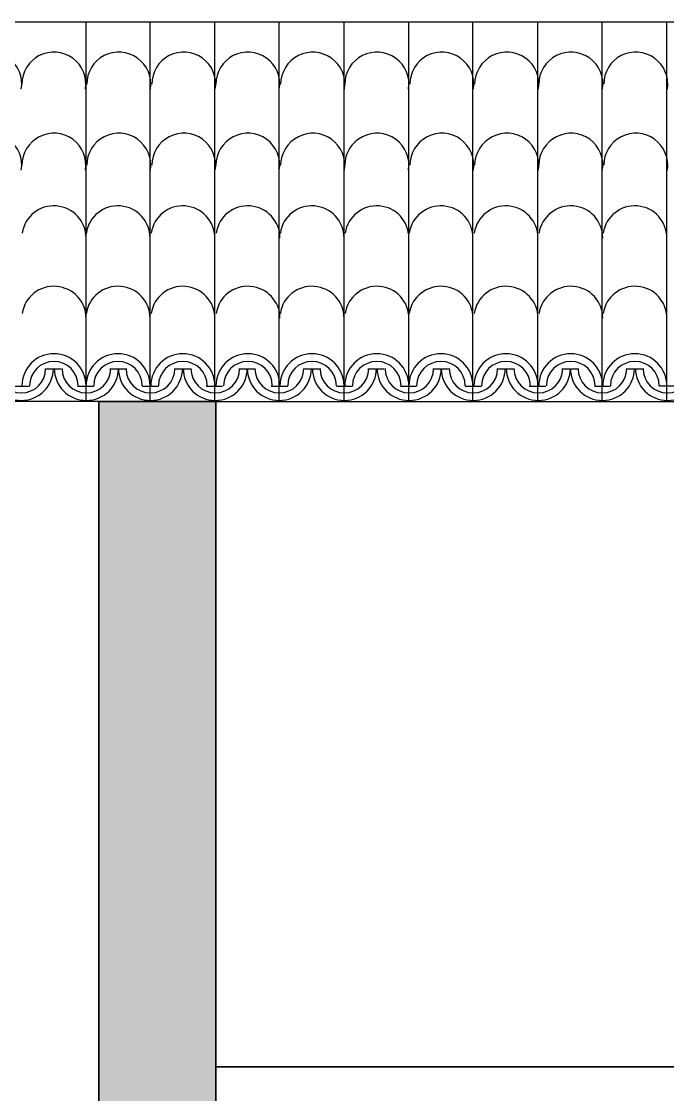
# Model space of a CAD drawing. Header units: millimetres. Extents: x -78607 to -64103, y -7158 to -1751.
# Drawn here: x -71167 to -69564, y -4496 to -1834 of the extents above; entities that cross this region are included whole.
import ezdxf

# ---------------------------------------------------------------- set-up
doc = ezdxf.new("R2010")
doc.units = ezdxf.units.MM
doc.layers.add('A-ALV-___-___-EXI', color=250, linetype='Continuous', lineweight=35)
doc.layers.add('A-COB-___-___-EXI', color=250, linetype='Continuous', lineweight=25)

msp = doc.modelspace()

# ---------------------------------------------------------------- hatches: boundary and pattern name
at = {"layer": 'A-ALV-___-___-EXI'}
h = msp.add_hatch(color=11, dxfattribs=at)
h.paths.add_polyline_path([(-76927.9, -6902.5), (-76771.4, -6902.5), (-76771.4, -2776.6), (-76927.9, -2776.6)])
h.paths.add_polyline_path([(-65574.4, -6902.5), (-65574.4, -2776.6), (-65880.7, -2776.6), (-65880.7, -6902.5)])
h.paths.add_polyline_path([(-73007.3, -4639.2), (-73007.3, -2776.6), (-73316.9, -2776.6), (-73316.9, -4639.2)])
h.paths.add_polyline_path([(-70684.5, -4639.2), (-70684.5, -2776.6), (-70975.1, -2776.6), (-70975.1, -4639.2)])

# ---------------------------------------------------------------- linework, layer by layer
for p, q in [((-70683.7, -4427.3), (-65880.7, -4427.3)), ((-70585.2, -4427.3), (-70131.5, -4427.3))]:
    msp.add_line(p, q, dxfattribs=at)
msp.add_lwpolyline([(-70684.5, -2776.6), (-70975.1, -2776.6), (-70975.1, -4639.2), (-70684.5, -4639.2)], close=True, dxfattribs=at)
at = {"layer": 'A-COB-___-___-EXI'}
for p, q in [((-71006.5, -2776.6), (-71006.5, -1833.7)), ((-70847.6, -2776.6), (-70847.6, -1833.7)), ((-70687, -2776.6), (-70687, -1833.7)), ((-70528, -2776.6), (-70528, -1833.7)), ((-70366.6, -2776.6), (-70366.6, -1833.7)), ((-70206, -2776.6), (-70206, -1833.7)), ((-70047.1, -2776.6), (-70047.1, -1833.7)), ((-69885.7, -2776.6), (-69885.7, -1833.7)), ((-69726.7, -2776.6), (-69726.7, -1833.7)), ((-69566.1, -2776.6), (-69566.1, -1833.7)), ((-70975.1, -2776.6), (-73007.3, -2776.6))]:
    msp.add_line(p, q, dxfattribs=at)
for points in [[(-77256.5, -1834.6), (-65253.2, -1834.6), (-65253.2, -2776.6), (-65574.4, -2776.6)], [(-70684.5, -2776.6), (-65880.7, -2776.6), (-65880.7, -1834.6)], [(-71068.6, -2696.3), (-71087.6, -2696.3), (-71108.3, -2696.3)], [(-70907.2, -2696.3), (-70928.7, -2696.3), (-70947.7, -2696.3)], [(-70746.6, -2696.3), (-70767.3, -2696.3), (-70786.3, -2696.3)], [(-70587.6, -2696.3), (-70606.7, -2696.3), (-70627.4, -2696.3)], [(-70426.2, -2696.3), (-70447.7, -2696.3), (-70466.8, -2696.3)], [(-70267.3, -2696.3), (-70286.3, -2696.3), (-70307.8, -2696.3)], [(-70105.9, -2696.3), (-70127.4, -2696.3), (-70146.4, -2696.3)], [(-69945.3, -2696.3), (-69966.8, -2696.3), (-69985.8, -2696.3)], [(-69786.3, -2696.3), (-69805.4, -2696.3), (-69826.9, -2696.3)], [(-69624.9, -2696.3), (-69646.4, -2696.3), (-69665.5, -2696.3)], [(-71187, -2738.5), (-71167.9, -2738.5), (-71146.4, -2738.5)], [(-71028, -2738.5), (-71006.5, -2738.5), (-70987.5, -2738.5)], [(-70867.4, -2738.5), (-70847.6, -2738.5), (-70826.9, -2738.5)], [(-70708.5, -2738.5), (-70687, -2738.5), (-70667.9, -2738.5)], [(-70547.1, -2738.5), (-70528, -2738.5), (-70506.5, -2738.5)], [(-70385.7, -2738.5), (-70366.6, -2738.5), (-70345.9, -2738.5)], [(-70226.7, -2738.5), (-70206, -2738.5), (-70187, -2738.5)], [(-70066.1, -2738.5), (-70047.1, -2738.5), (-70025.6, -2738.5)], [(-69907.2, -2738.5), (-69885.7, -2738.5), (-69866.6, -2738.5)], [(-69745.8, -2738.5), (-69726.7, -2738.5), (-69706, -2738.5)]]:
    msp.add_lwpolyline(points, dxfattribs=at)
for points, knots in [([(-71167.1, -2001.8), (-71162.1, -1972), (-71174.6, -1942.2), (-71198.6, -1924.8), (-71198.6, -1924.8), (-71222.6, -1907.4), (-71254.9, -1904.9), (-71281.3, -1918.2), (-71281.3, -1918.2), (-71307.8, -1932.3), (-71324.4, -1959.6), (-71324.4, -1989.4)], [0, 0, 0, 0, 0.083333, 0.083333, 0.083333, 0.083334, 0.166667, 0.166667, 0.166667, 0.166668, 1, 1, 1, 1]), ([(-71008.2, -2001.8), (-71003.2, -1972), (-71015.6, -1942.2), (-71039.6, -1924.8), (-71039.6, -1924.8), (-71063.6, -1907.4), (-71095.9, -1904.9), (-71122.4, -1918.2), (-71122.4, -1918.2), (-71148.9, -1932.3), (-71165.5, -1959.6), (-71165.5, -1989.4)], [0, 0, 0, 0, 0.083333, 0.083333, 0.083333, 0.083334, 0.166667, 0.166667, 0.166667, 0.166668, 1, 1, 1, 1]), ([(-70846.7, -2001.8), (-70842.6, -1972), (-70854.2, -1942.2), (-70879, -1924.8), (-70879, -1924.8), (-70903, -1907.4), (-70934.5, -1904.9), (-70961.8, -1918.2), (-70961.8, -1918.2), (-70988.3, -1932.3), (-71004.9, -1959.6), (-71004.9, -1989.4)], [0, 0, 0, 0, 0.083333, 0.083333, 0.083333, 0.083334, 0.166667, 0.166667, 0.166667, 0.166668, 1, 1, 1, 1]), ([(-70686.1, -2001.8), (-70681.2, -1972), (-70693.6, -1942.2), (-70717.6, -1924.8), (-70717.6, -1924.8), (-70741.6, -1907.4), (-70773.9, -1904.9), (-70800.4, -1918.2), (-70800.4, -1918.2), (-70826.9, -1932.3), (-70843.4, -1959.6), (-70843.4, -1989.4)], [0, 0, 0, 0, 0.083333, 0.083333, 0.083333, 0.083334, 0.166667, 0.166667, 0.166667, 0.166668, 1, 1, 1, 1]), ([(-70527.2, -2001.8), (-70522.2, -1972), (-70534.7, -1942.2), (-70558.7, -1924.8), (-70558.7, -1924.8), (-70582.7, -1907.4), (-70615, -1904.9), (-70641.4, -1918.2), (-70641.4, -1918.2), (-70667.9, -1932.3), (-70684.5, -1959.6), (-70684.5, -1989.4)], [0, 0, 0, 0, 0.083333, 0.083333, 0.083333, 0.083334, 0.166667, 0.166667, 0.166667, 0.166668, 1, 1, 1, 1]), ([(-70365.8, -2001.8), (-70360.8, -1972), (-70373.2, -1942.2), (-70398.1, -1924.8), (-70398.1, -1924.8), (-70422.1, -1907.4), (-70453.5, -1904.9), (-70480, -1918.2), (-70480, -1918.2), (-70507.3, -1932.3), (-70523.9, -1959.6), (-70523.9, -1989.4)], [0, 0, 0, 0, 0.083333, 0.083333, 0.083333, 0.083334, 0.166667, 0.166667, 0.166667, 0.166668, 1, 1, 1, 1]), ([(-70206.8, -2001.8), (-70201.9, -1972), (-70214.3, -1942.2), (-70239.1, -1924.8), (-70239.1, -1924.8), (-70263.1, -1907.4), (-70294.6, -1904.9), (-70321.1, -1918.2), (-70321.1, -1918.2), (-70348.4, -1932.3), (-70365, -1959.6), (-70365, -1989.4)], [0, 0, 0, 0, 0.083333, 0.083333, 0.083333, 0.083334, 0.166667, 0.166667, 0.166667, 0.166668, 1, 1, 1, 1]), ([(-70045.4, -2001.8), (-70041.3, -1972), (-70053.7, -1942.2), (-70077.7, -1924.8), (-70077.7, -1924.8), (-70101.7, -1907.4), (-70134, -1904.9), (-70160.5, -1918.2), (-70160.5, -1918.2), (-70187, -1932.3), (-70203.5, -1959.6), (-70203.5, -1989.4)], [0, 0, 0, 0, 0.083333, 0.083333, 0.083333, 0.083334, 0.166667, 0.166667, 0.166667, 0.166668, 1, 1, 1, 1]), ([(-69884.8, -2001.8), (-69879.9, -1972), (-69892.3, -1942.2), (-69916.3, -1924.8), (-69916.3, -1924.8), (-69941.1, -1907.4), (-69972.6, -1904.9), (-69999.1, -1918.2), (-69999.1, -1918.2), (-70025.6, -1932.3), (-70042.9, -1959.6), (-70042.9, -1989.4)], [0, 0, 0, 0, 0.083333, 0.083333, 0.083333, 0.083334, 0.166667, 0.166667, 0.166667, 0.166668, 1, 1, 1, 1]), ([(-69725.9, -2001.8), (-69720.9, -1972), (-69733.3, -1942.2), (-69757.3, -1924.8), (-69757.3, -1924.8), (-69782.2, -1907.4), (-69813.6, -1904.9), (-69840.1, -1918.2), (-69840.1, -1918.2), (-69866.6, -1932.3), (-69884, -1959.6), (-69884, -1989.4)], [0, 0, 0, 0, 0.083333, 0.083333, 0.083333, 0.083334, 0.166667, 0.166667, 0.166667, 0.166668, 1, 1, 1, 1]), ([(-69564.5, -2001.8), (-69560.3, -1972), (-69572.7, -1942.2), (-69596.7, -1924.8), (-69596.7, -1924.8), (-69620.8, -1907.4), (-69653, -1904.9), (-69679.5, -1918.2), (-69679.5, -1918.2), (-69706, -1932.3), (-69722.6, -1959.6), (-69722.6, -1989.4)], [0, 0, 0, 0, 0.083333, 0.083333, 0.083333, 0.083334, 0.166667, 0.166667, 0.166667, 0.166668, 1, 1, 1, 1]), ([(-71167.1, -2202.9), (-71162.1, -2173.1), (-71174.6, -2144.2), (-71198.6, -2126), (-71198.6, -2126), (-71222.6, -2108.6), (-71254.9, -2106.1), (-71281.3, -2120.2), (-71281.3, -2120.2), (-71307.8, -2133.4), (-71324.4, -2160.7), (-71324.4, -2190.5)], [0, 0, 0, 0, 0.083333, 0.083333, 0.083333, 0.083334, 0.166667, 0.166667, 0.166667, 0.166668, 1, 1, 1, 1]), ([(-71008.2, -2202.9), (-71003.2, -2173.1), (-71015.6, -2144.2), (-71039.6, -2126), (-71039.6, -2126), (-71063.6, -2108.6), (-71095.9, -2106.1), (-71122.4, -2120.2), (-71122.4, -2120.2), (-71148.9, -2133.4), (-71165.5, -2160.7), (-71165.5, -2190.5)], [0, 0, 0, 0, 0.083333, 0.083333, 0.083333, 0.083334, 0.166667, 0.166667, 0.166667, 0.166668, 1, 1, 1, 1]), ([(-70846.7, -2202.9), (-70842.6, -2173.1), (-70854.2, -2144.2), (-70879, -2126), (-70879, -2126), (-70903, -2108.6), (-70934.5, -2106.1), (-70961.8, -2120.2), (-70961.8, -2120.2), (-70988.3, -2133.4), (-71004.9, -2160.7), (-71004.9, -2190.5)], [0, 0, 0, 0, 0.083333, 0.083333, 0.083333, 0.083334, 0.166667, 0.166667, 0.166667, 0.166668, 1, 1, 1, 1]), ([(-70686.1, -2202.9), (-70681.2, -2173.1), (-70693.6, -2144.2), (-70717.6, -2126), (-70717.6, -2126), (-70741.6, -2108.6), (-70773.9, -2106.1), (-70800.4, -2120.2), (-70800.4, -2120.2), (-70826.9, -2133.4), (-70843.4, -2160.7), (-70843.4, -2190.5)], [0, 0, 0, 0, 0.083333, 0.083333, 0.083333, 0.083334, 0.166667, 0.166667, 0.166667, 0.166668, 1, 1, 1, 1]), ([(-70527.2, -2202.9), (-70522.2, -2173.1), (-70534.7, -2144.2), (-70558.7, -2126), (-70558.7, -2126), (-70582.7, -2108.6), (-70615, -2106.1), (-70641.4, -2120.2), (-70641.4, -2120.2), (-70667.9, -2133.4), (-70684.5, -2160.7), (-70684.5, -2190.5)], [0, 0, 0, 0, 0.083333, 0.083333, 0.083333, 0.083334, 0.166667, 0.166667, 0.166667, 0.166668, 1, 1, 1, 1]), ([(-70365.8, -2202.9), (-70360.8, -2173.1), (-70373.2, -2144.2), (-70398.1, -2126), (-70398.1, -2126), (-70422.1, -2108.6), (-70453.5, -2106.1), (-70480, -2120.2), (-70480, -2120.2), (-70507.3, -2133.4), (-70523.9, -2160.7), (-70523.9, -2190.5)], [0, 0, 0, 0, 0.083333, 0.083333, 0.083333, 0.083334, 0.166667, 0.166667, 0.166667, 0.166668, 1, 1, 1, 1]), ([(-70206.8, -2202.9), (-70201.9, -2173.1), (-70214.3, -2144.2), (-70239.1, -2126), (-70239.1, -2126), (-70263.1, -2108.6), (-70294.6, -2106.1), (-70321.1, -2120.2), (-70321.1, -2120.2), (-70348.4, -2133.4), (-70365, -2160.7), (-70365, -2190.5)], [0, 0, 0, 0, 0.083333, 0.083333, 0.083333, 0.083334, 0.166667, 0.166667, 0.166667, 0.166668, 1, 1, 1, 1]), ([(-70045.4, -2202.9), (-70041.3, -2173.1), (-70053.7, -2144.2), (-70077.7, -2126), (-70077.7, -2126), (-70101.7, -2108.6), (-70134, -2106.1), (-70160.5, -2120.2), (-70160.5, -2120.2), (-70187, -2133.4), (-70203.5, -2160.7), (-70203.5, -2190.5)], [0, 0, 0, 0, 0.083333, 0.083333, 0.083333, 0.083334, 0.166667, 0.166667, 0.166667, 0.166668, 1, 1, 1, 1]), ([(-69884.8, -2202.9), (-69879.9, -2173.1), (-69892.3, -2144.2), (-69916.3, -2126), (-69916.3, -2126), (-69941.1, -2108.6), (-69972.6, -2106.1), (-69999.1, -2120.2), (-69999.1, -2120.2), (-70025.6, -2133.4), (-70042.9, -2160.7), (-70042.9, -2190.5)], [0, 0, 0, 0, 0.083333, 0.083333, 0.083333, 0.083334, 0.166667, 0.166667, 0.166667, 0.166668, 1, 1, 1, 1]), ([(-69725.9, -2202.9), (-69720.9, -2173.1), (-69733.3, -2144.2), (-69757.3, -2126), (-69757.3, -2126), (-69782.2, -2108.6), (-69813.6, -2106.1), (-69840.1, -2120.2), (-69840.1, -2120.2), (-69866.6, -2133.4), (-69884, -2160.7), (-69884, -2190.5)], [0, 0, 0, 0, 0.083333, 0.083333, 0.083333, 0.083334, 0.166667, 0.166667, 0.166667, 0.166668, 1, 1, 1, 1]), ([(-69564.5, -2202.9), (-69560.3, -2173.1), (-69572.7, -2144.2), (-69596.7, -2126), (-69596.7, -2126), (-69620.8, -2108.6), (-69653, -2106.1), (-69679.5, -2120.2), (-69679.5, -2120.2), (-69706, -2133.4), (-69722.6, -2160.7), (-69722.6, -2190.5)], [0, 0, 0, 0, 0.083333, 0.083333, 0.083333, 0.083334, 0.166667, 0.166667, 0.166667, 0.166668, 1, 1, 1, 1]), ([(-71006.5, -2371), (-71006.5, -2329.6), (-71038.8, -2294.8), (-71080.2, -2291.5), (-71080.2, -2291.5), (-71121.6, -2288.2), (-71158.8, -2317.2), (-71164.6, -2358.6)], [0, 0, 0, 0, 0.125, 0.125, 0.125, 0.125001, 1, 1, 1, 1]), ([(-70847.6, -2371), (-70847.6, -2329.6), (-70879.9, -2294.8), (-70921.2, -2291.5), (-70921.2, -2291.5), (-70962.6, -2288.2), (-70999.9, -2317.2), (-71005.7, -2358.6)], [0, 0, 0, 0, 0.125, 0.125, 0.125, 0.125001, 1, 1, 1, 1]), ([(-70687, -2371), (-70687, -2329.6), (-70719.3, -2294.8), (-70760.7, -2291.5), (-70760.7, -2291.5), (-70802, -2288.2), (-70838.5, -2317.2), (-70845.1, -2358.6)], [0, 0, 0, 0, 0.125, 0.125, 0.125, 0.125001, 1, 1, 1, 1]), ([(-70525.6, -2371), (-70525.6, -2329.6), (-70557.8, -2294.8), (-70599.2, -2291.5), (-70599.2, -2291.5), (-70640.6, -2288.2), (-70677.9, -2317.2), (-70683.7, -2358.6)], [0, 0, 0, 0, 0.125, 0.125, 0.125, 0.125001, 1, 1, 1, 1]), ([(-70366.6, -2371), (-70366.6, -2329.6), (-70398.9, -2294.8), (-70440.3, -2291.5), (-70440.3, -2291.5), (-70481.7, -2288.2), (-70518.9, -2317.2), (-70524.7, -2358.6)], [0, 0, 0, 0, 0.125, 0.125, 0.125, 0.125001, 1, 1, 1, 1]), ([(-70206, -2371), (-70206, -2329.6), (-70237.5, -2294.8), (-70278.9, -2291.5), (-70278.9, -2291.5), (-70320.3, -2288.2), (-70357.5, -2317.2), (-70364.1, -2358.6)], [0, 0, 0, 0, 0.125, 0.125, 0.125, 0.125001, 1, 1, 1, 1]), ([(-70047.1, -2371), (-70047.1, -2329.6), (-70078.5, -2294.8), (-70119.9, -2291.5), (-70119.9, -2291.5), (-70161.3, -2288.2), (-70198.6, -2317.2), (-70205.2, -2358.6)], [0, 0, 0, 0, 0.125, 0.125, 0.125, 0.125001, 1, 1, 1, 1]), ([(-69885.7, -2371), (-69885.7, -2329.6), (-69917.9, -2294.8), (-69959.3, -2291.5), (-69959.3, -2291.5), (-70000.7, -2288.2), (-70037.1, -2317.2), (-70043.8, -2358.6)], [0, 0, 0, 0, 0.125, 0.125, 0.125, 0.125001, 1, 1, 1, 1]), ([(-69725.1, -2371), (-69725.1, -2329.6), (-69756.5, -2294.8), (-69797.9, -2291.5), (-69797.9, -2291.5), (-69839.3, -2288.2), (-69876.5, -2317.2), (-69883.2, -2358.6)], [0, 0, 0, 0, 0.125, 0.125, 0.125, 0.125001, 1, 1, 1, 1]), ([(-69566.1, -2371), (-69566.1, -2329.6), (-69597.6, -2294.8), (-69639, -2291.5), (-69639, -2291.5), (-69680.4, -2288.2), (-69717.6, -2317.2), (-69724.2, -2358.6)], [0, 0, 0, 0, 0.125, 0.125, 0.125, 0.125001, 1, 1, 1, 1]), ([(-71006.5, -2569.7), (-71006.5, -2528.3), (-71038.8, -2494.3), (-71080.2, -2491), (-71080.2, -2491), (-71121.6, -2487.7), (-71158.8, -2516.7), (-71164.6, -2558.1)], [0, 0, 0, 0, 0.125, 0.125, 0.125, 0.125001, 1, 1, 1, 1]), ([(-70847.6, -2569.7), (-70847.6, -2528.3), (-70879.9, -2494.3), (-70921.2, -2491), (-70921.2, -2491), (-70962.6, -2487.7), (-70999.9, -2516.7), (-71005.7, -2558.1)], [0, 0, 0, 0, 0.125, 0.125, 0.125, 0.125001, 1, 1, 1, 1]), ([(-70687, -2569.7), (-70687, -2528.3), (-70719.3, -2494.3), (-70760.7, -2491), (-70760.7, -2491), (-70802, -2487.7), (-70838.5, -2516.7), (-70845.1, -2558.1)], [0, 0, 0, 0, 0.125, 0.125, 0.125, 0.125001, 1, 1, 1, 1]), ([(-70525.6, -2569.7), (-70525.6, -2528.3), (-70557.8, -2494.3), (-70599.2, -2491), (-70599.2, -2491), (-70640.6, -2487.7), (-70677.9, -2516.7), (-70683.7, -2558.1)], [0, 0, 0, 0, 0.125, 0.125, 0.125, 0.125001, 1, 1, 1, 1]), ([(-70366.6, -2569.7), (-70366.6, -2528.3), (-70398.9, -2494.3), (-70440.3, -2491), (-70440.3, -2491), (-70481.7, -2487.7), (-70518.9, -2516.7), (-70524.7, -2558.1)], [0, 0, 0, 0, 0.125, 0.125, 0.125, 0.125001, 1, 1, 1, 1]), ([(-70206, -2569.7), (-70206, -2528.3), (-70237.5, -2494.3), (-70278.9, -2491), (-70278.9, -2491), (-70320.3, -2487.7), (-70357.5, -2516.7), (-70364.1, -2558.1)], [0, 0, 0, 0, 0.125, 0.125, 0.125, 0.125001, 1, 1, 1, 1]), ([(-70047.1, -2569.7), (-70047.1, -2528.3), (-70078.5, -2494.3), (-70119.9, -2491), (-70119.9, -2491), (-70161.3, -2487.7), (-70198.6, -2516.7), (-70205.2, -2558.1)], [0, 0, 0, 0, 0.125, 0.125, 0.125, 0.125001, 1, 1, 1, 1]), ([(-69885.7, -2569.7), (-69885.7, -2528.3), (-69917.9, -2494.3), (-69959.3, -2491), (-69959.3, -2491), (-70000.7, -2487.7), (-70037.1, -2516.7), (-70043.8, -2558.1)], [0, 0, 0, 0, 0.125, 0.125, 0.125, 0.125001, 1, 1, 1, 1]), ([(-69725.1, -2569.7), (-69725.1, -2528.3), (-69756.5, -2494.3), (-69797.9, -2491), (-69797.9, -2491), (-69839.3, -2487.7), (-69876.5, -2516.7), (-69883.2, -2558.1)], [0, 0, 0, 0, 0.125, 0.125, 0.125, 0.125001, 1, 1, 1, 1]), ([(-69566.1, -2569.7), (-69566.1, -2528.3), (-69597.6, -2494.3), (-69639, -2491), (-69639, -2491), (-69680.4, -2487.7), (-69717.6, -2516.7), (-69724.2, -2558.1)], [0, 0, 0, 0, 0.125, 0.125, 0.125, 0.125001, 1, 1, 1, 1]), ([(-70847.6, -2737.7), (-70847.6, -2693.8), (-70883.2, -2658.2), (-70927, -2658.2), (-70927, -2658.2), (-70971.7, -2658.2), (-71006.5, -2693.8), (-71006.5, -2737.7), (-71006.5, -2693.8), (-71042.1, -2658.2), (-71086, -2658.2), (-71086, -2658.2), (-71130.7, -2658.2), (-71165.5, -2693.8), (-71165.5, -2737.7)], [0, 0, 0, 0, 0.125, 0.125, 0.125, 0.125001, 1, 1, 1, 1.125, 1.125, 1.125, 1.125001, 2, 2, 2, 2]), ([(-70687, -2737.7), (-70687, -2693.8), (-70722.6, -2658.2), (-70766.4, -2658.2), (-70766.4, -2658.2), (-70810.3, -2658.2), (-70845.9, -2693.8), (-70845.9, -2737.7)], [0, 0, 0, 0, 0.125, 0.125, 0.125, 0.125001, 1, 1, 1, 1]), ([(-70366.6, -2737.7), (-70366.6, -2693.8), (-70402.2, -2658.2), (-70446.1, -2658.2), (-70446.1, -2658.2), (-70490, -2658.2), (-70525.6, -2693.8), (-70525.6, -2737.7), (-70525.6, -2693.8), (-70561.1, -2658.2), (-70605, -2658.2), (-70605, -2658.2), (-70648.9, -2658.2), (-70684.5, -2693.8), (-70684.5, -2737.7)], [0, 0, 0, 0, 0.125, 0.125, 0.125, 0.125001, 1, 1, 1, 1.125, 1.125, 1.125, 1.125001, 2, 2, 2, 2]), ([(-70047.1, -2737.7), (-70047.1, -2693.8), (-70082.7, -2658.2), (-70126.5, -2658.2), (-70126.5, -2658.2), (-70170.4, -2658.2), (-70206, -2693.8), (-70206, -2737.7), (-70206, -2693.8), (-70241.6, -2658.2), (-70285.5, -2658.2), (-70285.5, -2658.2), (-70329.4, -2658.2), (-70365, -2693.8), (-70365, -2737.7)], [0, 0, 0, 0, 0.125, 0.125, 0.125, 0.125001, 1, 1, 1, 1.125, 1.125, 1.125, 1.125001, 2, 2, 2, 2]), ([(-69885.7, -2737.7), (-69885.7, -2693.8), (-69921.2, -2658.2), (-69965.1, -2658.2), (-69965.1, -2658.2), (-70009, -2658.2), (-70044.6, -2693.8), (-70044.6, -2737.7)], [0, 0, 0, 0, 0.125, 0.125, 0.125, 0.125001, 1, 1, 1, 1]), ([(-69566.1, -2737.7), (-69566.1, -2693.8), (-69601.7, -2658.2), (-69645.6, -2658.2), (-69645.6, -2658.2), (-69689.5, -2658.2), (-69725.1, -2693.8), (-69725.1, -2737.7), (-69725.1, -2693.8), (-69760.7, -2658.2), (-69804.5, -2658.2), (-69804.5, -2658.2), (-69848.4, -2658.2), (-69884, -2693.8), (-69884, -2737.7)], [0, 0, 0, 0, 0.125, 0.125, 0.125, 0.125001, 1, 1, 1, 1.125, 1.125, 1.125, 1.125001, 2, 2, 2, 2]), ([(-71026.4, -2737.7), (-71026.4, -2703.8), (-71052.9, -2677.3), (-71086, -2677.3), (-71086, -2677.3), (-71119.9, -2677.3), (-71146.4, -2703.8), (-71146.4, -2737.7)], [0, 0, 0, 0, 0.125, 0.125, 0.125, 0.125001, 1, 1, 1, 1]), ([(-70867.4, -2737.7), (-70867.4, -2703.8), (-70893.9, -2677.3), (-70927, -2677.3), (-70927, -2677.3), (-70961, -2677.3), (-70987.5, -2703.8), (-70987.5, -2737.7)], [0, 0, 0, 0, 0.125, 0.125, 0.125, 0.125001, 1, 1, 1, 1]), ([(-70706, -2737.7), (-70706, -2703.8), (-70733.3, -2677.3), (-70766.4, -2677.3), (-70766.4, -2677.3), (-70799.6, -2677.3), (-70826.9, -2703.8), (-70826.9, -2737.7)], [0, 0, 0, 0, 0.125, 0.125, 0.125, 0.125001, 1, 1, 1, 1]), ([(-70544.6, -2737.7), (-70544.6, -2703.8), (-70571.9, -2677.3), (-70605, -2677.3), (-70605, -2677.3), (-70639, -2677.3), (-70665.5, -2703.8), (-70665.5, -2737.7)], [0, 0, 0, 0, 0.125, 0.125, 0.125, 0.125001, 1, 1, 1, 1]), ([(-70385.7, -2737.7), (-70385.7, -2703.8), (-70413, -2677.3), (-70446.1, -2677.3), (-70446.1, -2677.3), (-70480, -2677.3), (-70506.5, -2703.8), (-70506.5, -2737.7)], [0, 0, 0, 0, 0.125, 0.125, 0.125, 0.125001, 1, 1, 1, 1]), ([(-70225.1, -2737.7), (-70225.1, -2703.8), (-70252.4, -2677.3), (-70285.5, -2677.3), (-70285.5, -2677.3), (-70318.6, -2677.3), (-70345.9, -2703.8), (-70345.9, -2737.7)], [0, 0, 0, 0, 0.125, 0.125, 0.125, 0.125001, 1, 1, 1, 1]), ([(-70066.1, -2737.7), (-70066.1, -2703.8), (-70093.4, -2677.3), (-70126.5, -2677.3), (-70126.5, -2677.3), (-70159.7, -2677.3), (-70187, -2703.8), (-70187, -2737.7)], [0, 0, 0, 0, 0.125, 0.125, 0.125, 0.125001, 1, 1, 1, 1]), ([(-69904.7, -2737.7), (-69904.7, -2703.8), (-69932, -2677.3), (-69965.1, -2677.3), (-69965.1, -2677.3), (-69999.1, -2677.3), (-70025.6, -2703.8), (-70025.6, -2737.7)], [0, 0, 0, 0, 0.125, 0.125, 0.125, 0.125001, 1, 1, 1, 1]), ([(-69744.1, -2737.7), (-69744.1, -2703.8), (-69770.6, -2677.3), (-69804.5, -2677.3), (-69804.5, -2677.3), (-69837.6, -2677.3), (-69865, -2703.8), (-69865, -2737.7)], [0, 0, 0, 0, 0.125, 0.125, 0.125, 0.125001, 1, 1, 1, 1]), ([(-69585.2, -2737.7), (-69585.2, -2703.8), (-69611.6, -2677.3), (-69645.6, -2677.3), (-69645.6, -2677.3), (-69678.7, -2677.3), (-69706, -2703.8), (-69706, -2737.7)], [0, 0, 0, 0, 0.125, 0.125, 0.125, 0.125001, 1, 1, 1, 1]), ([(-69423.7, -2738.5), (-69423.7, -2703.8), (-69450.2, -2677.3), (-69483.3, -2677.3), (-69483.3, -2677.3), (-69516.4, -2677.3), (-69544.6, -2703.8), (-69544.6, -2738.5), (-69551.8, -2738.5), (-69558.9, -2738.5), (-69566.1, -2738.5), (-69572.5, -2738.5), (-69578.8, -2738.5), (-69585.2, -2738.5)], [0, 0, 0, 0, 0.125, 0.125, 0.125, 0.125001, 1, 1, 1, 2, 2, 2, 3, 3, 3, 3]), ([(-71246.6, -2694.7), (-71246.6, -2738.5), (-71211, -2774.1), (-71167.1, -2774.1), (-71167.1, -2774.1), (-71123.2, -2774.1), (-71087.6, -2738.5), (-71087.6, -2694.7)], [0, 0, 0, 0, 0.125, 0.125, 0.125, 0.125001, 1, 1, 1, 1]), ([(-71227.5, -2694.7), (-71227.5, -2728.6), (-71200.2, -2755.1), (-71167.1, -2755.1), (-71167.1, -2755.1), (-71133.2, -2755.1), (-71106.7, -2728.6), (-71106.7, -2694.7)], [0, 0, 0, 0, 0.125, 0.125, 0.125, 0.125001, 1, 1, 1, 1]), ([(-71085.2, -2694.7), (-71085.2, -2738.5), (-71049.6, -2774.1), (-71005.7, -2774.1), (-71005.7, -2774.1), (-70961.8, -2774.1), (-70926.2, -2738.5), (-70926.2, -2694.7), (-70926.2, -2738.5), (-70890.6, -2774.1), (-70846.7, -2774.1), (-70846.7, -2774.1), (-70802.9, -2774.1), (-70767.3, -2738.5), (-70767.3, -2694.7)], [0, 0, 0, 0, 0.125, 0.125, 0.125, 0.125001, 1, 1, 1, 1.125, 1.125, 1.125, 1.125001, 2, 2, 2, 2]), ([(-71066.1, -2694.7), (-71066.1, -2728.6), (-71039.6, -2755.1), (-71005.7, -2755.1), (-71005.7, -2755.1), (-70972.6, -2755.1), (-70945.3, -2728.6), (-70945.3, -2694.7)], [0, 0, 0, 0, 0.125, 0.125, 0.125, 0.125001, 1, 1, 1, 1]), ([(-70907.2, -2694.7), (-70907.2, -2728.6), (-70880.7, -2755.1), (-70846.7, -2755.1), (-70846.7, -2755.1), (-70813.6, -2755.1), (-70786.3, -2728.6), (-70786.3, -2694.7)], [0, 0, 0, 0, 0.125, 0.125, 0.125, 0.125001, 1, 1, 1, 1]), ([(-70765.6, -2694.7), (-70765.6, -2738.5), (-70730, -2774.1), (-70686.1, -2774.1), (-70686.1, -2774.1), (-70642.3, -2774.1), (-70606.7, -2738.5), (-70606.7, -2694.7), (-70606.7, -2738.5), (-70571.1, -2774.1), (-70527.2, -2774.1), (-70527.2, -2774.1), (-70483.3, -2774.1), (-70447.7, -2738.5), (-70447.7, -2694.7)], [0, 0, 0, 0, 0.125, 0.125, 0.125, 0.125001, 1, 1, 1, 1.125, 1.125, 1.125, 1.125001, 2, 2, 2, 2]), ([(-70746.6, -2694.7), (-70746.6, -2728.6), (-70719.3, -2755.1), (-70686.1, -2755.1), (-70686.1, -2755.1), (-70652.2, -2755.1), (-70625.7, -2728.6), (-70625.7, -2694.7)], [0, 0, 0, 0, 0.125, 0.125, 0.125, 0.125001, 1, 1, 1, 1]), ([(-70587.6, -2694.7), (-70587.6, -2728.6), (-70560.3, -2755.1), (-70527.2, -2755.1), (-70527.2, -2755.1), (-70493.3, -2755.1), (-70466.8, -2728.6), (-70466.8, -2694.7)], [0, 0, 0, 0, 0.125, 0.125, 0.125, 0.125001, 1, 1, 1, 1]), ([(-70445.3, -2694.7), (-70445.3, -2738.5), (-70409.7, -2774.1), (-70365.8, -2774.1), (-70365.8, -2774.1), (-70321.9, -2774.1), (-70286.3, -2738.5), (-70286.3, -2694.7)], [0, 0, 0, 0, 0.125, 0.125, 0.125, 0.125001, 1, 1, 1, 1]), ([(-70426.2, -2694.7), (-70426.2, -2728.6), (-70398.9, -2755.1), (-70365.8, -2755.1), (-70365.8, -2755.1), (-70332.7, -2755.1), (-70305.4, -2728.6), (-70305.4, -2694.7)], [0, 0, 0, 0, 0.125, 0.125, 0.125, 0.125001, 1, 1, 1, 1]), ([(-70284.7, -2694.7), (-70284.7, -2738.5), (-70249.1, -2774.1), (-70205.2, -2774.1), (-70205.2, -2774.1), (-70161.3, -2774.1), (-70125.7, -2738.5), (-70125.7, -2694.7), (-70125.7, -2738.5), (-70090.1, -2774.1), (-70046.2, -2774.1), (-70046.2, -2774.1), (-70002.4, -2774.1), (-69966.8, -2738.5), (-69966.8, -2694.7)], [0, 0, 0, 0, 0.125, 0.125, 0.125, 0.125001, 1, 1, 1, 1.125, 1.125, 1.125, 1.125001, 2, 2, 2, 2]), ([(-70264.8, -2694.7), (-70264.8, -2728.6), (-70238.3, -2755.1), (-70205.2, -2755.1), (-70205.2, -2755.1), (-70171.2, -2755.1), (-70144.8, -2728.6), (-70144.8, -2694.7)], [0, 0, 0, 0, 0.125, 0.125, 0.125, 0.125001, 1, 1, 1, 1]), ([(-70105.9, -2694.7), (-70105.9, -2728.6), (-70079.4, -2755.1), (-70046.2, -2755.1), (-70046.2, -2755.1), (-70012.3, -2755.1), (-69985.8, -2728.6), (-69985.8, -2694.7)], [0, 0, 0, 0, 0.125, 0.125, 0.125, 0.125001, 1, 1, 1, 1]), ([(-69964.3, -2694.7), (-69964.3, -2738.5), (-69928.7, -2774.1), (-69884.8, -2774.1), (-69884.8, -2774.1), (-69841, -2774.1), (-69805.4, -2738.5), (-69805.4, -2694.7), (-69805.4, -2738.5), (-69769.8, -2774.1), (-69725.9, -2774.1), (-69725.9, -2774.1), (-69682, -2774.1), (-69646.4, -2738.5), (-69646.4, -2694.7)], [0, 0, 0, 0, 0.125, 0.125, 0.125, 0.125001, 1, 1, 1, 1.125, 1.125, 1.125, 1.125001, 2, 2, 2, 2]), ([(-69945.3, -2694.7), (-69945.3, -2728.6), (-69917.9, -2755.1), (-69884.8, -2755.1), (-69884.8, -2755.1), (-69851.7, -2755.1), (-69824.4, -2728.6), (-69824.4, -2694.7)], [0, 0, 0, 0, 0.125, 0.125, 0.125, 0.125001, 1, 1, 1, 1]), ([(-69786.3, -2694.7), (-69786.3, -2728.6), (-69759, -2755.1), (-69725.9, -2755.1), (-69725.9, -2755.1), (-69692.8, -2755.1), (-69665.5, -2728.6), (-69665.5, -2694.7)], [0, 0, 0, 0, 0.125, 0.125, 0.125, 0.125001, 1, 1, 1, 1]), ([(-69643.9, -2694.7), (-69643.9, -2738.5), (-69608.3, -2774.1), (-69564.5, -2774.1), (-69564.5, -2774.1), (-69520.6, -2774.1), (-69485, -2738.5), (-69485, -2694.7)], [0, 0, 0, 0, 0.125, 0.125, 0.125, 0.125001, 1, 1, 1, 1]), ([(-69624.9, -2694.7), (-69624.9, -2728.6), (-69598.4, -2755.1), (-69564.5, -2755.1), (-69564.5, -2755.1), (-69531.3, -2755.1), (-69504, -2728.6), (-69504, -2694.7)], [0, 0, 0, 0, 0.125, 0.125, 0.125, 0.125001, 1, 1, 1, 1])]:
    msp.add_open_spline(points, degree=3, knots=knots, dxfattribs=at)

doc.saveas('drawing.dxf')
